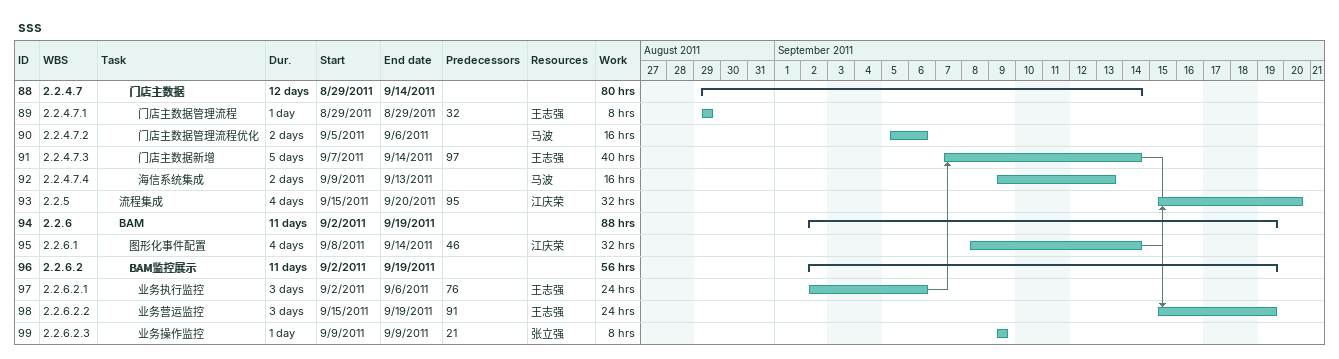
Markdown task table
sss

| ID | WBS | Task | Duration | Start | Finish | Predecessors | Resources | Work (h) |
|---|---|---|---|---|---|---|---|---|
| 88 | 2.2.4.7 | **门店主数据** | 12d | 2011-08-29 | 2011-09-14 |  |  | 80 |
| 89 | 2.2.4.7.1 | 门店主数据管理流程 | 1d | 2011-08-29 | 2011-08-29 | 32 | 王志强 | 8 |
| 90 | 2.2.4.7.2 | 门店主数据管理流程优化 | 2d | 2011-09-05 | 2011-09-06 |  | 马波 | 16 |
| 91 | 2.2.4.7.3 | 门店主数据新增 | 5d | 2011-09-07 | 2011-09-14 | 97 | 王志强 | 40 |
| 92 | 2.2.4.7.4 | 海信系统集成 | 2d | 2011-09-09 | 2011-09-13 |  | 马波 | 16 |
| 93 | 2.2.5 | 流程集成 | 4d | 2011-09-15 | 2011-09-20 | 95 | 江庆荣 | 32 |
| 94 | 2.2.6 | **BAM** | 11d | 2011-09-02 | 2011-09-19 |  |  | 88 |
| 95 | 2.2.6.1 | 图形化事件配置 | 4d | 2011-09-08 | 2011-09-14 | 46 | 江庆荣 | 32 |
| 96 | 2.2.6.2 | **BAM监控展示** | 11d | 2011-09-02 | 2011-09-19 |  |  | 56 |
| 97 | 2.2.6.2.1 | 业务执行监控 | 3d | 2011-09-02 | 2011-09-06 | 76 | 王志强 | 24 |
| 98 | 2.2.6.2.2 | 业务营运监控 | 3d | 2011-09-15 | 2011-09-19 | 91 | 王志强 | 24 |
| 99 | 2.2.6.2.3 | 业务操作监控 | 1d | 2011-09-09 | 2011-09-09 | 21 | 张立强 | 8 |
